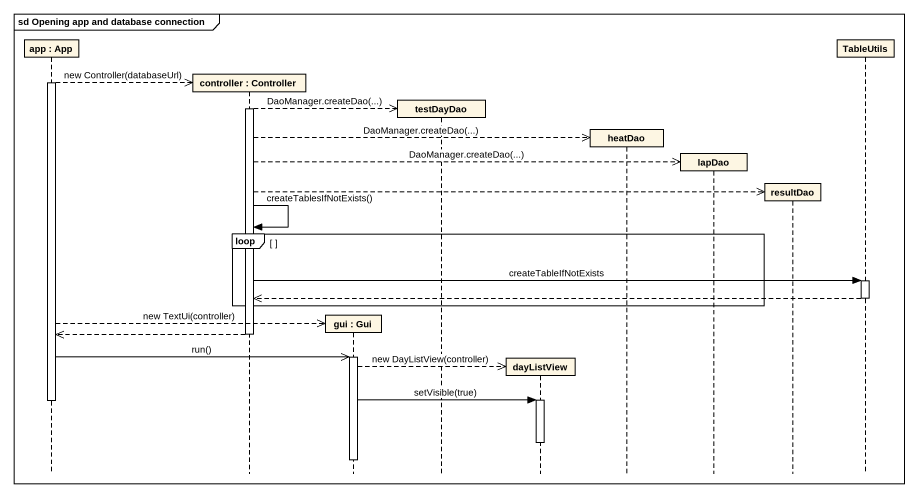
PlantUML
@startuml
mainframe sd Opening app and database connection
hide footbox
participant "app : App" as app
participant "controller : Controller" as controller
participant "gui : Gui" as gui
participant testDayDao
participant dayListView
participant heatDao
participant lapDao
participant resultDao
participant TableUtils

activate app
app -->> controller ** : new Controller(databaseUrl)
activate controller
controller -->> testDayDao ** : DaoManager.createDao(...)
controller -->> heatDao ** : DaoManager.createDao(...)
controller -->> lapDao ** : DaoManager.createDao(...)
controller -->> resultDao **
controller -> controller : createTablesIfNotExists()
loop
  controller -> TableUtils : createTableIfNotExists
  activate TableUtils
  TableUtils -->> controller
  deactivate TableUtils
end
app -->> gui ** : new TextUi(controller)
controller -->> app
deactivate controller
app ->> gui : run()
activate gui
gui -->> dayListView ** : new DayListView(controller)
gui -> dayListView : setVisible(true)
activate dayListView
deactivate app
deactivate dayListView
deactivate gui
@enduml
